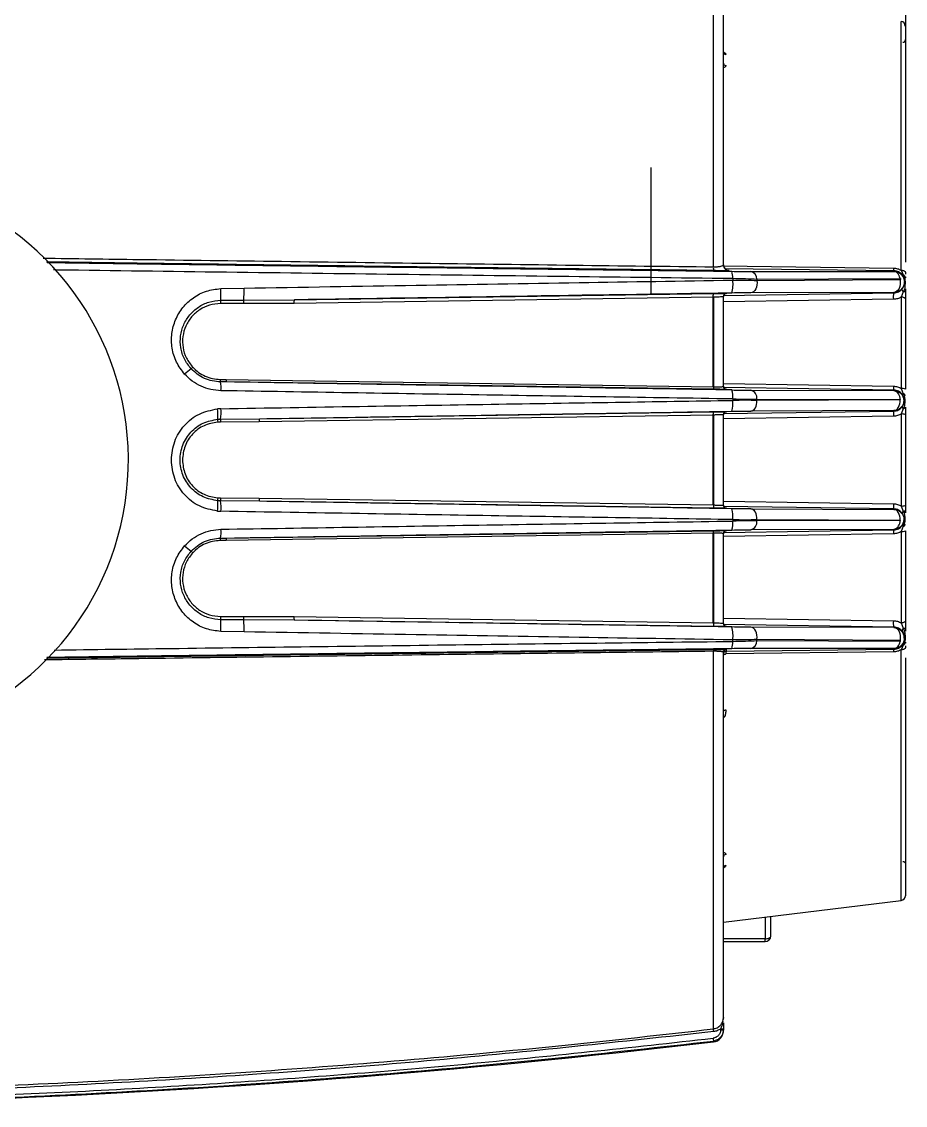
# Model space of a CAD drawing. Extents: x 2 to 136, y 1 to 99.
# Drawn here: x 105.09 to 109.75, y 41.89 to 47.6 of the extents above; entities that cross this region are included whole.
import ezdxf

# ---------------------------------------------------------------- set-up
doc = ezdxf.new("R2010")
doc.units = 0
doc.header["$MEASUREMENT"] = 0
doc.layers.add('OBJECT', color=7, linetype='CONTINUOUS')

msp = doc.modelspace()

# ---------------------------------------------------------------- linework, layer by layer
at = {"layer": 'OBJECT'}
for p, q in [((108.7413, 46.3085), (108.7413, 48.2902)), ((109.7324, 46.2908), (109.7324, 47.6032)), ((108.4126, 46.2982), (108.4126, 46.8317)), ((108.4126, 46.1622), (108.4126, 46.2982)), ((108.7914, 46.3133), (109.6917, 46.302)), ((109.6943, 46.2878), (108.8028, 46.2986)), ((109.7324, 46.2908), (109.7434, 46.2666)), ((108.8239, 46.2893), (108.8239, 46.2891)), ((108.8436, 46.2483), (108.8436, 46.2387)), ((108.9391, 46.2844), (109.6943, 46.2849)), ((108.9713, 46.2443), (109.7266, 46.2479)), ((108.9713, 46.2443), (108.9713, 46.2364)), ((108.9713, 46.2364), (109.7264, 46.2413)), ((109.6943, 46.2849), (109.6943, 46.2878)), ((109.7544, 46.2801), (109.7544, 46.2698)), ((109.7544, 46.2562), (109.7544, 46.2504)), ((106.1418, 46.1938), (106.2647, 46.1966)), ((109.7434, 46.1776), (109.7324, 46.1489)), ((109.7544, 46.1928), (109.7544, 46.1785)), ((106.1414, 46.1322), (106.2631, 46.1325)), ((106.2631, 46.1325), (106.5304, 46.1345)), ((108.7412, 46.1482), (106.5286, 46.1159)), ((106.5304, 46.1345), (108.743, 46.1674)), ((108.741, 46.1524), (108.7412, 46.1482)), ((108.7412, 45.6761), (108.7412, 46.1482)), ((108.7415, 46.1481), (108.7413, 46.1524)), ((108.7415, 46.1481), (108.7415, 45.6761)), ((108.7931, 46.1581), (109.6943, 46.1717)), ((109.6917, 46.1377), (108.7944, 46.1247)), ((108.8091, 46.1672), (108.8091, 46.1667)), ((109.6943, 46.1734), (108.9392, 46.1716)), ((109.6943, 46.1734), (109.6943, 46.1717)), ((109.7324, 46.1489), (109.7324, 45.6673)), ((106.2615, 46.1145), (106.1402, 46.1149)), ((106.5286, 46.1159), (106.2615, 46.1145)), ((106.139, 45.7152), (106.171, 45.7147)), ((106.1728, 45.7016), (106.1407, 45.7021)), ((106.171, 45.7147), (108.7412, 45.6761)), ((108.743, 45.663), (106.1728, 45.7016)), ((108.7944, 45.6929), (109.6917, 45.6791)), ((109.6943, 45.6582), (108.7959, 45.672)), ((108.8091, 45.6636), (108.8091, 45.6632)), ((109.7324, 45.6673), (109.7434, 45.6397)), ((108.8436, 45.6121), (108.8436, 45.6044)), ((108.9392, 45.6583), (109.6942, 45.6559)), ((108.9713, 45.6044), (108.9713, 45.61)), ((108.9713, 45.61), (109.7264, 45.6086)), ((109.7264, 45.6078), (108.9713, 45.6044)), ((109.6942, 45.6559), (109.6943, 45.6582)), ((106.1431, 45.5607), (106.1244, 45.5597)), ((108.7928, 45.5344), (109.6943, 45.5482)), ((109.6942, 45.5502), (108.9392, 45.5478)), ((109.6943, 45.5482), (109.6942, 45.5502)), ((109.7434, 45.5616), (109.7324, 45.5325)), ((109.756, 45.5492), (109.7544, 45.5492)), ((106.1263, 45.505), (106.1414, 45.5056)), ((106.3443, 45.4915), (106.1398, 45.4901)), ((106.1414, 45.5056), (106.3461, 45.5074)), ((108.7412, 45.5272), (106.3443, 45.4915)), ((106.3461, 45.5074), (108.743, 45.5433)), ((108.7412, 45.5283), (108.7412, 45.5272)), ((108.7412, 45.0528), (108.7412, 45.5272)), ((108.7415, 45.5272), (108.7415, 45.5283)), ((108.7415, 45.5272), (108.7415, 45.0528)), ((109.6917, 45.5208), (108.7944, 45.5073)), ((108.8091, 45.5432), (108.8091, 45.5427)), ((109.7324, 45.5325), (109.7324, 45.0475)), ((109.756, 45.5297), (109.7544, 45.5297)), ((106.1398, 45.4901), (106.1258, 45.4896)), ((106.1258, 45.0904), (106.1398, 45.0899)), ((106.1414, 45.0744), (106.1263, 45.075)), ((106.1398, 45.0899), (106.3443, 45.0885)), ((106.3461, 45.0726), (106.1414, 45.0744)), ((106.3443, 45.0885), (108.7412, 45.0528)), ((108.743, 45.0367), (106.3461, 45.0726)), ((108.7412, 45.0528), (108.7412, 45.0517)), ((108.7415, 45.0517), (108.7415, 45.0528)), ((108.7944, 45.0727), (109.6917, 45.0592)), ((109.6943, 45.0318), (108.7949, 45.0455)), ((108.8091, 45.0373), (108.8091, 45.0368)), ((109.7324, 45.0475), (109.7434, 45.0184)), ((109.7544, 45.0502), (109.756, 45.0503)), ((106.1244, 45.0203), (106.1431, 45.0193)), ((108.9392, 45.0322), (109.6942, 45.0298)), ((109.6942, 45.0298), (109.6943, 45.0318)), ((108.7959, 44.908), (109.6943, 44.9218)), ((108.8436, 44.9756), (108.8436, 44.9679)), ((109.6942, 44.9241), (108.9392, 44.9217)), ((108.9713, 44.9756), (108.9713, 44.97)), ((108.9713, 44.9756), (109.7264, 44.9722)), ((109.7264, 44.9714), (108.9713, 44.97)), ((109.6943, 44.9218), (109.6942, 44.9241)), ((109.7434, 44.9403), (109.7324, 44.9127)), ((106.171, 44.8652), (106.139, 44.8648)), ((106.1407, 44.8779), (106.1728, 44.8784)), ((108.7412, 44.9039), (106.171, 44.8652)), ((106.1728, 44.8784), (108.743, 44.917)), ((108.7412, 44.4318), (108.7412, 44.9039)), ((108.7415, 44.9039), (108.7415, 44.4319)), ((109.6917, 44.9009), (108.7944, 44.8871)), ((108.8091, 44.9168), (108.8091, 44.9164)), ((109.7324, 44.9127), (109.7324, 44.4311)), ((106.1402, 44.4651), (106.2615, 44.4655)), ((106.2615, 44.4655), (106.5286, 44.4641)), ((106.5286, 44.4641), (108.7412, 44.4318)), ((106.2631, 44.4475), (106.1414, 44.4478)), ((106.5304, 44.4455), (106.2631, 44.4475)), ((108.743, 44.4126), (106.5304, 44.4455)), ((108.7412, 44.4318), (108.741, 44.4276)), ((108.7413, 44.4276), (108.7415, 44.4319)), ((108.7944, 44.4553), (109.6917, 44.4423)), ((109.6943, 44.4083), (108.795, 44.4219)), ((108.8091, 44.4133), (108.8091, 44.4128)), ((109.6943, 44.4066), (108.9392, 44.4084)), ((109.6943, 44.4083), (109.6943, 44.4066)), ((109.7324, 44.4311), (109.7434, 44.4024)), ((106.2647, 44.3834), (106.1418, 44.3862)), ((109.7544, 44.4015), (109.7544, 44.3871)), ((108.8091, 44.2815), (109.6943, 44.2922)), ((108.8091, 44.2908), (108.8091, 44.2815)), ((108.8436, 44.3317), (108.8436, 44.3413)), ((109.6943, 44.2951), (108.9391, 44.2956)), ((108.9713, 44.3357), (108.9713, 44.3436)), ((109.7264, 44.3387), (108.9713, 44.3436)), ((109.7264, 44.332), (108.9713, 44.3357)), ((109.6943, 44.2922), (109.6943, 44.2951)), ((109.6943, 44.2951), (109.6943, 44.2951)), ((109.7434, 44.3134), (109.7324, 44.2892)), ((109.7544, 44.3296), (109.7544, 44.3238)), ((109.7544, 44.3102), (109.7544, 44.2999)), ((108.7413, 42.2898), (108.7413, 44.2812)), ((109.6917, 44.278), (108.8075, 44.2669)), ((109.7324, 42.9673), (109.7324, 44.2892)), ((109.7544, 43.1018), (109.756, 43.1017)), ((108.7944, 42.8521), (109.7324, 42.9673)), ((109.0144, 42.8791), (109.0144, 42.7649)), ((109.0444, 42.7799), (109.0444, 42.8828)), ((109.0144, 42.7649), (108.7944, 42.7649)), ((108.7944, 42.7499), (109.0144, 42.7499)), ((109.0144, 42.7499), (109.0144, 42.7649)), ((108.793, 42.3368), (108.7944, 42.3497)), ((108.7946, 42.3503), (108.7934, 42.3391)), ((108.7794, 42.2852), (108.7794, 42.29)), ((108.7944, 42.2903), (108.7944, 42.2856)), ((108.7413, 42.2212), (108.7413, 42.2259))]:
    msp.add_line(p, q, dxfattribs=at)
at = {"layer": 'OBJECT', "flags": 128}
for points in [[(109.7324, 46.2908), (109.7368, 46.2903), (109.741, 46.2896), (109.7448, 46.2885), (109.7481, 46.2872), (109.7508, 46.2856), (109.7527, 46.2839), (109.754, 46.282), (109.7544, 46.2801)], [(108.9713, 46.2364), (108.9723, 46.2248), (108.9716, 46.2132), (108.9692, 46.2021), (108.9653, 46.1921), (108.9601, 46.1837), (108.9538, 46.1773), (108.9467, 46.1732), (108.9392, 46.1716)], [(109.7264, 46.2413), (109.7279, 46.2295), (109.7275, 46.2174), (109.7253, 46.2058), (109.7215, 46.1952), (109.7161, 46.1863), (109.7096, 46.1795), (109.7022, 46.1751), (109.6943, 46.1734)], [(109.7434, 46.1776), (109.7416, 46.18), (109.74, 46.1823), (109.7388, 46.1844), (109.738, 46.1865), (109.7374, 46.1883), (109.7373, 46.19), (109.7375, 46.1914), (109.7381, 46.1925)], [(109.7544, 46.1397), (109.754, 46.1414), (109.7527, 46.143), (109.7508, 46.1445), (109.7481, 46.1458), (109.7448, 46.147), (109.741, 46.1479), (109.7368, 46.1485), (109.7324, 46.1489)], [(109.6942, 45.5502), (109.701, 45.5516), (109.7074, 45.5551), (109.7133, 45.5606), (109.7183, 45.5679), (109.7222, 45.5767), (109.7249, 45.5865), (109.7263, 45.5971), (109.7264, 45.6078)], [(108.9392, 45.5478), (108.9459, 45.5491), (108.9522, 45.5525), (108.958, 45.5579), (108.963, 45.5651), (108.9669, 45.5737), (108.9697, 45.5833), (108.9712, 45.5937), (108.9713, 45.6044)], [(109.7434, 45.5616), (109.7458, 45.5622), (109.748, 45.5629), (109.7499, 45.5636), (109.7514, 45.5644), (109.7527, 45.5653), (109.7536, 45.5662), (109.7542, 45.5672), (109.7544, 45.5681)], [(108.9713, 44.9756), (108.9712, 44.9863), (108.9697, 44.9967), (108.9669, 45.0063), (108.963, 45.0149), (108.958, 45.0221), (108.9522, 45.0275), (108.9459, 45.0309), (108.9392, 45.0322)], [(109.7264, 44.9722), (109.7263, 44.9829), (109.7249, 44.9935), (109.7222, 45.0033), (109.7183, 45.0121), (109.7133, 45.0194), (109.7074, 45.0249), (109.701, 45.0284), (109.6942, 45.0298)], [(109.7544, 45.0119), (109.7542, 45.0128), (109.7536, 45.0138), (109.7527, 45.0147), (109.7514, 45.0156), (109.7499, 45.0164), (109.748, 45.0171), (109.7458, 45.0178), (109.7434, 45.0184)], [(108.9713, 44.3436), (108.9723, 44.3552), (108.9716, 44.3668), (108.9692, 44.3779), (108.9653, 44.3879), (108.9601, 44.3963), (108.9538, 44.4027), (108.9467, 44.4068), (108.9392, 44.4084)], [(109.6943, 44.4066), (109.7022, 44.4049), (109.7096, 44.4005), (109.7161, 44.3937), (109.7215, 44.3848), (109.7253, 44.3742), (109.7275, 44.3626), (109.7279, 44.3505), (109.7264, 44.3387)], [(109.7544, 44.4403), (109.754, 44.4386), (109.7527, 44.437), (109.7508, 44.4355), (109.7481, 44.4342), (109.7448, 44.433), (109.741, 44.4321), (109.7368, 44.4315), (109.7324, 44.4311)], [(109.7434, 44.4024), (109.7416, 44.4), (109.74, 44.3977), (109.7388, 44.3956), (109.738, 44.3935), (109.7374, 44.3917), (109.7373, 44.39), (109.7375, 44.3886), (109.7381, 44.3875)], [(109.7544, 44.2999), (109.754, 44.298), (109.7527, 44.2961), (109.7508, 44.2944), (109.7481, 44.2928), (109.7448, 44.2915), (109.741, 44.2904), (109.7368, 44.2897), (109.7324, 44.2892)], [(108.7944, 44.2607), (108.7946, 44.2618), (108.7953, 44.2629), (108.7965, 44.2639), (108.7981, 44.2648), (108.8001, 44.2656), (108.8024, 44.2662), (108.8049, 44.2667), (108.8075, 44.2669)], [(108.7944, 43.9642), (108.7946, 43.9657), (108.7953, 43.9671), (108.7965, 43.9684), (108.7981, 43.9696), (108.8001, 43.9706), (108.8024, 43.9714), (108.8049, 43.972), (108.8075, 43.9723)], [(109.0144, 42.7649), (109.0202, 42.7652), (109.0258, 42.766), (109.031, 42.7674), (109.0356, 42.7693), (109.0393, 42.7715), (109.0421, 42.7741), (109.0438, 42.777), (109.0444, 42.7799)]]:
    msp.add_lwpolyline(points, dxfattribs=at)
at = {"layer": 'OBJECT'}
for centre, radius, start, end in [((109.7294, 47.5784), 0.0249, 0.099, 83.1348), ((109.741, 47.5077), 0.015, 271, 0), ((108.8082, 47.4422), 0.0139, 183.3886, 267.0674), ((108.808, 47.384), 0.0137, 184.1672, 267.8655), ((104.1544, 45.29), 1.5, 209.9264, 65.3757), ((108.7816, 46.3045), 0.0405, 174.3423, 203.1188), ((108.8244, 46.3191), 0.03, 180.0036, 269.1826), ((108.7685, 46.2559), 0.0755, 354.183, 22.6894), ((108.6925, 46.2162), 0.1527, 342.6448, 8.4633), ((108.9297, 46.2437), 0.0417, 0.8083, 76.973), ((109.741, 46.2713), 0.00532, 239.3871, 297.1948), ((109.7355, 46.2494), 0.0189, 2.9343, 65.3072), ((105.7077, 46.1659), 0.4351, 355.5546, 3.6745), ((105.8855, 46.174), 0.3799, 353.7286, 3.4165), ((109.7452, 46.2231), 0.0455, 267.766, 281.6837), ((106.2058, 46.1189), 0.0657, 168.3631, 183.5259), ((106.3184, 46.1187), 0.057, 166.0329, 184.27), ((106.565, 46.1217), 0.0369, 159.6969, 189.1886), ((108.7432, 46.1984), 0.0503, 267.713, 268.0572), ((108.8094, 46.1522), 0.015, 90.9942, 179.9972), ((108.8094, 46.1517), 0.015, 90.9964, 179.9961), ((109.7634, 46.1493), 0.0726, 162.0245, 189.2014), ((105.6854, 46.1074), 0.4509, 311.7527, 313.2414), ((106.1609, 45.5236), 0.3031, 125.3124, 133.7266), ((106.1663, 45.7122), 0.0275, 173.8212, 201.6963), ((105.9392, 45.6684), 0.2043, 356.3119, 9.4921), ((106.1962, 45.7116), 0.0254, 172.7747, 203.01), ((108.8094, 45.6786), 0.015, 180.0039, 269.0036), ((108.8094, 45.6782), 0.015, 180.0039, 269.0036), ((109.7361, 45.6741), 0.0447, 173.5399, 200.7342), ((109.7373, 45.6319), 0.0358, 61.4085, 97.7842), ((108.738, 45.6242), 0.1062, 353.4787, 19.3118), ((108.9266, 45.6151), 0.0451, 353.569, 73.6787), ((109.6819, 45.613), 0.0446, 354.3461, 74.0043), ((109.7295, 45.6569), 0.0221, 291.0108, 308.8722), ((109.7402, 45.6257), 0.0144, 9.5692, 77.2101), ((105.8049, 45.5211), 0.3218, 357.1238, 6.8875), ((105.8024, 45.544), 0.3411, 353.5373, 2.8147), ((108.7113, 45.5875), 0.1333, 342.2173, 7.2943), ((109.7529, 45.5288), 0.0618, 161.6711, 187.4643), ((109.7511, 45.5734), 0.0141, 193.6234, 236.9259), ((106.1715, 45.4956), 0.0461, 168.313, 187.4702), ((106.1866, 45.493), 0.0469, 164.5302, 183.5845), ((106.3758, 45.496), 0.0318, 158.9052, 188.035), ((108.7416, 45.551), 0.0238, 269.0244, 269.7507), ((108.8094, 45.5282), 0.015, 90.9942, 179.9972), ((108.8094, 45.5277), 0.015, 90.9942, 179.9972), ((109.7374, 45.4803), 0.0524, 71.101, 95.4369), ((106.1715, 45.0844), 0.0461, 172.5298, 191.687), ((105.8049, 45.0589), 0.3218, 353.1125, 2.8762), ((106.1866, 45.087), 0.0469, 176.4155, 195.4698), ((105.8024, 45.036), 0.3411, 357.1853, 6.4628), ((106.3758, 45.084), 0.0318, 171.965, 201.0948), ((108.7416, 45.029), 0.0238, 90.2493, 90.9756), ((108.8094, 45.0522), 0.015, 180.0028, 269.0058), ((108.8094, 45.0518), 0.015, 180.0039, 269.0036), ((108.7113, 44.9925), 0.1333, 352.7057, 17.7827), ((109.7529, 45.0512), 0.0618, 172.536, 198.3286), ((109.7374, 45.0997), 0.0524, 264.5631, 288.899), ((109.7511, 45.0066), 0.0141, 123.0739, 166.3768), ((105.9392, 44.9116), 0.2043, 350.5079, 3.6881), ((108.738, 44.9558), 0.1062, 340.6883, 6.5211), ((108.9266, 44.9649), 0.0451, 286.3205, 6.4315), ((109.7361, 44.9059), 0.0447, 159.2658, 186.4599), ((109.6819, 44.967), 0.0446, 285.9957, 5.6539), ((109.7295, 44.9231), 0.0221, 51.1278, 68.9892), ((109.7402, 44.9543), 0.0144, 282.7899, 350.4308), ((106.1663, 44.8678), 0.0275, 158.3037, 186.1788), ((106.1962, 44.8684), 0.0254, 156.9893, 187.226), ((108.8094, 44.9018), 0.015, 90.9964, 179.9961), ((108.8094, 44.9014), 0.015, 90.9964, 179.9961), ((109.7373, 44.9481), 0.0358, 262.2151, 298.5937), ((106.1609, 45.0564), 0.3031, 226.2734, 234.6876), ((105.686, 44.4733), 0.45, 46.757, 48.2489), ((106.2058, 44.4611), 0.0657, 176.4742, 191.6368), ((106.3184, 44.4613), 0.057, 175.731, 193.9659), ((106.565, 44.4583), 0.0369, 170.8107, 200.3042), ((105.7077, 44.4141), 0.4351, 356.3255, 4.4454), ((105.8855, 44.406), 0.3798, 356.5834, 6.2715), ((108.7427, 44.3937), 0.0382, 91.8884, 92.3414), ((108.8094, 44.4283), 0.015, 180.0034, 269.0041), ((108.8094, 44.4278), 0.015, 180.0034, 269.0063), ((108.6925, 44.3638), 0.1527, 351.5367, 17.3553), ((109.7634, 44.4307), 0.0726, 170.7985, 197.9758), ((109.6934, 44.3508), 0.0557, 0.0246, 89.051), ((109.7452, 44.357), 0.0454, 78.3085, 92.2448), ((108.7616, 44.2832), 0.0204, 156.9568, 185.6648), ((108.8094, 44.2758), 0.015, 90.817, 179.9968), ((108.7685, 44.3241), 0.0755, 337.3103, 5.8172), ((108.9297, 44.3363), 0.0417, 283.026, 359.1922), ((109.741, 44.3087), 0.00532, 62.806, 120.6057), ((109.7355, 44.3306), 0.0189, 294.6934, 357.0661), ((108.8094, 44.2665), 0.015, 90.8182, 179.9955), ((108.808, 43.196), 0.0137, 92.137, 175.8323), ((108.8082, 43.1378), 0.0139, 92.934, 176.6099), ((109.7294, 42.9921), 0.025, 277, 0), ((109.0144, 42.7799), 0.03, 270, 0), ((108.7831, 42.4328), 0.1429, 268.5009, 274.5043), ((116.3069, 43.124), 7.6186, 186.65992, 186.76959), ((101.4476, 41.423), 7.3451, 6.66364, 6.77732), ((108.7344, 42.2808), 0.06, 276.6732, 0), ((108.7831, 42.4281), 0.1429, 268.5009, 274.5043), ((102.8544, 92.538), 50.66, 272.14401, 276.67316)]:
    msp.add_arc(centre, radius, start, end, dxfattribs=at)
for points, knots in [([(108.7944, 46.3191), (108.7944, 46.4029), (108.7944, 46.572), (108.7944, 46.8141), (108.7944, 47.0474), (108.7944, 47.2676), (108.7944, 47.4715), (108.7944, 47.6553), (108.7944, 47.8164), (108.7944, 47.9529), (108.7944, 48.0631), (108.7944, 48.1461), (108.7944, 48.2043), (108.7944, 48.2217), (108.7944, 48.2302)], [0, 0, 0, 0, 0.080321, 0.16194, 0.244772, 0.329378, 0.414487, 0.5, 0.585518, 0.670628, 0.755228, 0.838065, 0.919682, 1, 1, 1, 1]), ([(109.7544, 47.6376), (109.7544, 47.635), (109.7544, 47.6298), (109.7544, 47.6203), (109.7544, 47.6105), (109.7544, 47.6009), (109.7544, 47.5922), (109.7544, 47.5852), (109.7544, 47.5801), (109.7544, 47.579), (109.7544, 47.5785)], [0, 0, 0, 0, 0.125085, 0.250241, 0.37481, 0.499483, 0.624581, 0.749701, 0.874734, 1, 1, 1, 1]), ([(109.7544, 47.5785), (109.7544, 47.5663), (109.7544, 47.5416), (109.7544, 47.4576), (109.7544, 47.3382), (109.7544, 47.1816), (109.7544, 46.9924), (109.7544, 46.775), (109.7544, 46.5548), (109.7544, 46.4003), (109.7544, 46.3331)], [0, 0, 0, 0, 0.124513, 0.252198, 0.38209, 0.513114, 0.644138, 0.77403, 0.901716, 1, 1, 1, 1]), ([(108.7932, 47.4416), (108.7952, 47.4408), (108.8005, 47.4388), (108.8061, 47.4339), (108.8071, 47.4302), (108.8075, 47.4283)], [0, 0, 0, 0, 0.232158, 0.615127, 1, 1, 1, 1]), ([(108.8075, 47.3702), (108.8071, 47.3683), (108.8061, 47.3644), (108.8008, 47.3604), (108.796, 47.3594), (108.7944, 47.359)], [0, 0, 0, 0, 0.402368, 0.804444, 1, 1, 1, 1]), ([(105.2045, 46.3546), (105.3728, 46.3523), (105.7921, 46.3466), (106.4738, 46.3376), (107.2406, 46.3275), (108.0006, 46.3178), (108.4974, 46.3115), (108.7413, 46.3085)], [0, 0, 0, 0, 0.142368, 0.354744, 0.577357, 0.79244, 1, 1, 1, 1]), ([(108.7444, 46.2886), (108.2385, 46.2949), (107.226, 46.3075), (106.0509, 46.3228), (105.3823, 46.332), (105.2231, 46.3341)], [0, 0, 0, 0, 0.432006, 0.864763, 1, 1, 1, 1]), ([(105.2253, 46.3318), (105.3941, 46.3294), (106.0828, 46.32), (107.2885, 46.3043), (108.3218, 46.2914), (108.8381, 46.285)], [0, 0, 0, 0, 0.1398204, 0.5701913, 1, 1, 1, 1]), ([(105.2596, 46.2939), (105.2664, 46.2938), (105.5707, 46.2896), (106.1768, 46.2816), (107.0766, 46.2699), (107.9674, 46.2588), (108.5555, 46.2517), (108.8436, 46.2483)], [0, 0, 0, 0, 0.005638, 0.253972, 0.506326, 0.7581146, 1, 1, 1, 1]), ([(108.7413, 46.3085), (108.745, 46.3085), (108.7523, 46.3086), (108.7628, 46.3093), (108.7725, 46.3103), (108.7832, 46.3121), (108.7924, 46.315), (108.7937, 46.3177), (108.7944, 46.3191)], [0, 0, 0, 0, 0.1169065, 0.238658, 0.3663335, 0.5008519, 0.7502482, 1, 1, 1, 1]), ([(108.7944, 46.3196), (108.7947, 46.3159), (108.7955, 46.3086), (108.8008, 46.3002), (108.8068, 46.2947), (108.8122, 46.2916), (108.818, 46.2897), (108.822, 46.2894), (108.8239, 46.2893)], [0, 0, 0, 0, 0.250064, 0.499105, 0.634955, 0.762997, 0.884268, 1, 1, 1, 1]), ([(109.6917, 46.302), (109.6918, 46.3001), (109.692, 46.2961), (109.6927, 46.2915), (109.6935, 46.2885), (109.694, 46.288), (109.6943, 46.2878)], [0, 0, 0, 0, 0.245198, 0.500042, 0.75487, 1, 1, 1, 1]), ([(109.6917, 46.302), (109.6988, 46.3015), (109.7131, 46.3003), (109.726, 46.2939), (109.7324, 46.2908)], [0, 0, 0, 0, 0.499406, 1, 1, 1, 1]), ([(106.2647, 46.1966), (106.5676, 46.2016), (107.1577, 46.2114), (108.0174, 46.2254), (108.5734, 46.2343), (108.8436, 46.2387)], [0, 0, 0, 0, 0.351668, 0.685, 1, 1, 1, 1]), ([(108.8239, 46.2891), (108.8229, 46.2889), (108.8207, 46.2885), (108.8036, 46.2883), (108.7777, 46.2882), (108.7555, 46.2885), (108.7444, 46.2886)], [0, 0, 0, 0, 0.250172, 0.500067, 0.749913, 1, 1, 1, 1]), ([(108.8381, 46.285), (108.8565, 46.2848), (108.8935, 46.2844), (108.9238, 46.2844), (108.9391, 46.2844)], [0, 0, 0, 0, 0.498504, 1, 1, 1, 1]), ([(108.8436, 46.2483), (108.8666, 46.2478), (108.9132, 46.2469), (108.9518, 46.2452), (108.9713, 46.2443)], [0, 0, 0, 0, 0.493197, 1, 1, 1, 1]), ([(108.8436, 46.2387), (108.8665, 46.2387), (108.9131, 46.2387), (108.9517, 46.2372), (108.9713, 46.2364)], [0, 0, 0, 0, 0.490951, 1, 1, 1, 1]), ([(109.7382, 46.2667), (109.7354, 46.2698), (109.7299, 46.2757), (109.7191, 46.2823), (109.7071, 46.2868), (109.6986, 46.2875), (109.6943, 46.2878)], [0, 0, 0, 0, 0.258471, 0.498713, 0.749506, 1, 1, 1, 1]), ([(109.7266, 46.2479), (109.7252, 46.2529), (109.7225, 46.263), (109.7147, 46.2749), (109.705, 46.2831), (109.6978, 46.2843), (109.6943, 46.2849)], [0, 0, 0, 0, 0.243823, 0.5, 0.756179, 1, 1, 1, 1]), ([(109.6943, 46.2849), (109.6943, 46.2849), (109.6944, 46.2849), (109.6945, 46.2849), (109.695, 46.2849), (109.6968, 46.2848), (109.7038, 46.2842), (109.7174, 46.2806), (109.7341, 46.2693), (109.7463, 46.2508), (109.7506, 46.229), (109.7462, 46.2072), (109.7339, 46.189), (109.7158, 46.1762), (109.7015, 46.1743), (109.6943, 46.1734)], [0, 0, 0, 0, 0.000293, 0.000817, 0.002568, 0.00887, 0.032663, 0.124746, 0.249979, 0.37482, 0.50062, 0.627392, 0.750463, 0.875271, 1, 1, 1, 1]), ([(109.7266, 46.2479), (109.727, 46.2479), (109.7276, 46.2478), (109.7284, 46.2473), (109.7289, 46.2468), (109.7293, 46.2463), (109.7296, 46.2456), (109.7297, 46.2448), (109.7296, 46.2439), (109.7292, 46.2429), (109.7285, 46.242), (109.7275, 46.2415), (109.7268, 46.2414), (109.7264, 46.2413)], [0, 0, 0, 0, 0.133104, 0.191567, 0.248259, 0.311452, 0.370761, 0.432305, 0.501531, 0.620748, 0.7521, 0.8756, 1, 1, 1, 1]), ([(109.7381, 46.1925), (109.7416, 46.1978), (109.7487, 46.2083), (109.7515, 46.2205), (109.752, 46.234), (109.7498, 46.2461), (109.7452, 46.2573), (109.7406, 46.2636), (109.7382, 46.2667)], [0, 0, 0, 0, 0.24965, 0.499343, 0.62417, 0.74921, 0.874476, 1, 1, 1, 1]), ([(109.7434, 46.2666), (109.7457, 46.2622), (109.7498, 46.2544), (109.753, 46.2382), (109.7531, 46.2135), (109.752, 46.1916), (109.744, 46.1786), (109.7434, 46.1776)], [0, 0, 0, 0, 0.157616, 0.28346, 0.509505, 0.964684, 1, 1, 1, 1]), ([(105.9513, 45.7427), (105.9356, 45.7633), (105.9043, 45.8046), (105.8822, 45.8798), (105.8806, 45.9568), (105.9005, 46.0309), (105.9397, 46.0966), (105.9957, 46.1485), (106.0646, 46.1848), (106.116, 46.1908), (106.1418, 46.1938)], [0, 0, 0, 0, 0.124845, 0.24983, 0.374893, 0.499993, 0.625063, 0.749967, 0.874601, 1, 1, 1, 1]), ([(109.6943, 46.1717), (109.6985, 46.172), (109.7073, 46.1727), (109.7235, 46.1786), (109.7323, 46.187), (109.7381, 46.1925)], [0, 0, 0, 0, 0.241712, 0.501168, 1, 1, 1, 1]), ([(109.7544, 46.1785), (109.7544, 46.1716), (109.7544, 46.1583), (109.7544, 46.1457), (109.7544, 46.1397)], [0, 0, 0, 0, 0.526875, 1, 1, 1, 1]), ([(105.9856, 45.771), (105.9726, 45.7878), (105.9465, 45.8212), (105.9283, 45.8824), (105.9272, 45.9448), (105.9438, 46.0045), (105.9763, 46.057), (106.0223, 46.0982), (106.0786, 46.1263), (106.1205, 46.1302), (106.1414, 46.1322)], [0, 0, 0, 0, 0.1256654, 0.2503638, 0.3748711, 0.4993744, 0.6239874, 0.748872, 0.8742199, 1, 1, 1, 1]), ([(108.8383, 46.1706), (108.4553, 46.1648), (107.6875, 46.153), (106.9168, 46.1407), (106.5304, 46.1345)], [0, 0, 0, 0, 0.498752, 1, 1, 1, 1]), ([(108.741, 46.1524), (108.741, 46.1543), (108.741, 46.1573), (108.7413, 46.1609), (108.7416, 46.1639), (108.7422, 46.1667), (108.7427, 46.1672), (108.743, 46.1674)], [0, 0, 0, 0, 0.251178, 0.383298, 0.515914, 0.770766, 1, 1, 1, 1]), ([(108.7944, 46.1522), (108.7936, 46.1518), (108.7922, 46.1511), (108.7805, 46.1499), (108.7632, 46.1489), (108.7485, 46.1484), (108.7415, 46.1481)], [0, 0, 0, 0, 0.250635, 0.500304, 0.760651, 1, 1, 1, 1]), ([(108.743, 46.1674), (108.7521, 46.1675), (108.7702, 46.1678), (108.7917, 46.1678), (108.8063, 46.1676), (108.8082, 46.1673), (108.8091, 46.1672)], [0, 0, 0, 0, 0.249669, 0.499417, 0.749226, 1, 1, 1, 1]), ([(108.7944, 45.6782), (108.7944, 45.7582), (108.7944, 45.9184), (108.7944, 46.0743), (108.7944, 46.1522)], [0, 0, 0, 0, 0.4999997, 1, 1, 1, 1]), ([(108.9392, 46.1716), (108.9241, 46.1715), (108.8937, 46.1714), (108.8568, 46.1709), (108.8383, 46.1706)], [0, 0, 0, 0, 0.498606, 1, 1, 1, 1]), ([(109.7324, 46.1489), (109.7261, 46.1457), (109.7134, 46.1394), (109.6989, 46.1383), (109.6917, 46.1377)], [0, 0, 0, 0, 0.500347, 1, 1, 1, 1]), ([(109.7544, 46.1397), (109.7544, 46.0621), (109.7544, 45.9069), (109.7544, 45.7445), (109.7544, 45.6633)], [0, 0, 0, 0, 0.5, 1, 1, 1, 1]), ([(106.1402, 46.1149), (106.1208, 46.1132), (106.0819, 46.11), (106.0292, 46.0844), (105.9859, 46.0464), (105.9552, 45.9975), (105.9393, 45.9415), (105.9403, 45.8829), (105.9575, 45.8256), (105.982, 45.7945), (105.9943, 45.7789)], [0, 0, 0, 0, 0.124906, 0.249953, 0.375023, 0.500104, 0.625117, 0.749959, 0.874675, 1, 1, 1, 1]), ([(105.9943, 45.7789), (106.0041, 45.7696), (106.0239, 45.7508), (106.0598, 45.7312), (106.0985, 45.718), (106.1254, 45.7161), (106.139, 45.7152)], [0, 0, 0, 0, 0.249435, 0.499655, 0.748628, 1, 1, 1, 1]), ([(106.1431, 45.6553), (106.125, 45.6566), (106.0889, 45.6594), (106.0374, 45.6776), (105.99, 45.7046), (105.9642, 45.73), (105.9513, 45.7427)], [0, 0, 0, 0, 0.250785, 0.500021, 0.750018, 1, 1, 1, 1]), ([(106.1407, 45.7021), (106.1262, 45.7031), (106.0972, 45.7052), (106.0556, 45.7195), (106.0172, 45.7408), (105.9961, 45.7609), (105.9856, 45.771)], [0, 0, 0, 0, 0.251653, 0.500767, 0.75093, 1, 1, 1, 1]), ([(108.8383, 45.6593), (108.3948, 45.6662), (107.5079, 45.68), (106.6178, 45.6944), (106.1728, 45.7016)], [0, 0, 0, 0, 0.500069, 1, 1, 1, 1]), ([(108.7415, 45.6761), (108.7485, 45.676), (108.7629, 45.6759), (108.7796, 45.6762), (108.7918, 45.677), (108.7935, 45.6778), (108.7944, 45.6782)], [0, 0, 0, 0, 0.244677, 0.500062, 0.724507, 1, 1, 1, 1]), ([(108.7415, 45.6761), (108.7415, 45.6744), (108.7415, 45.6709), (108.7419, 45.6666), (108.7424, 45.6636), (108.7428, 45.6632), (108.743, 45.663)], [0, 0, 0, 0, 0.241915, 0.500004, 0.758081, 1, 1, 1, 1]), ([(108.8091, 45.6632), (108.8082, 45.663), (108.8063, 45.6627), (108.7914, 45.6626), (108.7698, 45.6627), (108.7519, 45.6629), (108.743, 45.663)], [0, 0, 0, 0, 0.250112, 0.500126, 0.75008, 1, 1, 1, 1]), ([(109.6917, 45.6791), (109.6988, 45.6785), (109.7132, 45.6773), (109.726, 45.6706), (109.7324, 45.6673)], [0, 0, 0, 0, 0.500461, 1, 1, 1, 1]), ([(108.8436, 45.6121), (108.3974, 45.6191), (107.4989, 45.6331), (106.5971, 45.6478), (106.1431, 45.6553)], [0, 0, 0, 0, 0.49662, 1, 1, 1, 1]), ([(108.8383, 45.6593), (108.8566, 45.6591), (108.8933, 45.6586), (108.9239, 45.6584), (108.9392, 45.6583)], [0, 0, 0, 0, 0.498431, 1, 1, 1, 1]), ([(108.8436, 45.6121), (108.8666, 45.6118), (108.9131, 45.6111), (108.9518, 45.6104), (108.9713, 45.61)], [0, 0, 0, 0, 0.496594, 1, 1, 1, 1]), ([(108.9713, 45.6044), (108.9515, 45.6045), (108.9127, 45.6049), (108.8663, 45.6046), (108.8436, 45.6044)], [0, 0, 0, 0, 0.511471, 1, 1, 1, 1]), ([(109.6942, 45.6559), (109.6983, 45.6555), (109.7062, 45.6549), (109.7171, 45.6507), (109.7265, 45.6447), (109.7362, 45.6351), (109.7444, 45.6211), (109.7456, 45.6088), (109.7462, 45.603)], [0, 0, 0, 0, 0.147789, 0.28914, 0.42404, 0.552485, 0.789019, 1, 1, 1, 1]), ([(109.7374, 45.6363), (109.7347, 45.6395), (109.7292, 45.6459), (109.7185, 45.6527), (109.7068, 45.6572), (109.6985, 45.6579), (109.6943, 45.6582)], [0, 0, 0, 0, 0.252722, 0.499216, 0.745809, 1, 1, 1, 1]), ([(109.7264, 45.6086), (109.7264, 45.6086), (109.7265, 45.6086), (109.7266, 45.6085), (109.7266, 45.6085), (109.7267, 45.6084), (109.7267, 45.6083), (109.7267, 45.6083), (109.7267, 45.6082), (109.7267, 45.6081), (109.7267, 45.608), (109.7266, 45.6079), (109.7265, 45.6079), (109.7264, 45.6078), (109.7264, 45.6078)], [0, 0, 0, 0, 0.156108, 0.22009, 0.277027, 0.329475, 0.381608, 0.436318, 0.497329, 0.61508, 0.669958, 0.725281, 0.84818, 1, 1, 1, 1]), ([(109.7486, 45.603), (109.7484, 45.606), (109.7482, 45.612), (109.7453, 45.6235), (109.7406, 45.6312), (109.7374, 45.6363)], [0, 0, 0, 0, 0.24941, 0.500739, 1, 1, 1, 1]), ([(109.7434, 45.6397), (109.7453, 45.6357), (109.7486, 45.6287), (109.751, 45.6152), (109.752, 45.5955), (109.7505, 45.5759), (109.7446, 45.564), (109.7434, 45.5616)], [0, 0, 0, 0, 0.16421, 0.284776, 0.503513, 0.90283, 1, 1, 1, 1]), ([(105.8811, 45.29), (105.8847, 45.3233), (105.8917, 45.39), (105.9465, 45.476), (106.026, 45.5399), (106.0916, 45.5531), (106.1244, 45.5597)], [0, 0, 0, 0, 0.24993, 0.499886, 0.749919, 1, 1, 1, 1]), ([(106.1431, 45.5607), (106.387, 45.5647), (106.8625, 45.5726), (107.5563, 45.5839), (108.2127, 45.5944), (108.6374, 45.6011), (108.8436, 45.6044)], [0, 0, 0, 0, 0.27038, 0.527173, 0.77038, 1, 1, 1, 1]), ([(108.8383, 45.5468), (108.8567, 45.547), (108.8934, 45.5475), (108.924, 45.5477), (108.9392, 45.5478)], [0, 0, 0, 0, 0.50157, 1, 1, 1, 1]), ([(109.7462, 45.603), (109.7458, 45.5982), (109.7449, 45.5872), (109.7381, 45.5738), (109.729, 45.5635), (109.7195, 45.5566), (109.7076, 45.5514), (109.6988, 45.5506), (109.6942, 45.5502)], [0, 0, 0, 0, 0.177265, 0.402569, 0.533808, 0.677131, 0.832537, 1, 1, 1, 1]), ([(109.6943, 45.5482), (109.6982, 45.5485), (109.7066, 45.5492), (109.7175, 45.5534), (109.7284, 45.56), (109.734, 45.5663), (109.7374, 45.5701)], [0, 0, 0, 0, 0.233715, 0.50042, 0.692509, 1, 1, 1, 1]), ([(109.7374, 45.5701), (109.7405, 45.5752), (109.7452, 45.5829), (109.748, 45.5938), (109.7484, 45.5999), (109.7486, 45.603)], [0, 0, 0, 0, 0.499094, 0.74842, 1, 1, 1, 1]), ([(109.7544, 45.5681), (109.7544, 45.5619), (109.7544, 45.5495), (109.7544, 45.5365), (109.7544, 45.5299)], [0, 0, 0, 0, 0.498981, 1, 1, 1, 1]), ([(106.1263, 45.075), (106.0997, 45.0799), (106.0466, 45.0898), (105.9811, 45.1403), (105.9375, 45.2092), (105.9223, 45.2901), (105.9375, 45.3709), (105.9811, 45.4398), (106.0467, 45.4902), (106.0998, 45.5001), (106.1263, 45.505)], [0, 0, 0, 0, 0.125649, 0.250726, 0.375502, 0.500092, 0.624668, 0.749422, 0.874515, 1, 1, 1, 1]), ([(106.3461, 45.5074), (106.7624, 45.5141), (107.5946, 45.5275), (108.4239, 45.5403), (108.8383, 45.5468)], [0, 0, 0, 0, 0.500229, 1, 1, 1, 1]), ([(108.7412, 45.5283), (108.7412, 45.5302), (108.7412, 45.5331), (108.7414, 45.5366), (108.7416, 45.539), (108.7419, 45.5409), (108.7423, 45.5428), (108.7427, 45.5431), (108.743, 45.5433)], [0, 0, 0, 0, 0.24273, 0.37241, 0.504167, 0.635321, 0.763244, 1, 1, 1, 1]), ([(108.7944, 45.5282), (108.7936, 45.5282), (108.7921, 45.5282), (108.7799, 45.528), (108.7625, 45.5276), (108.7482, 45.5273), (108.7415, 45.5272)], [0, 0, 0, 0, 0.250493, 0.500022, 0.762711, 1, 1, 1, 1]), ([(108.743, 45.5433), (108.7519, 45.5435), (108.7697, 45.5437), (108.7913, 45.5438), (108.8062, 45.5436), (108.8081, 45.5433), (108.8091, 45.5432)], [0, 0, 0, 0, 0.249768, 0.4995238, 0.7492807, 1, 1, 1, 1]), ([(108.7944, 45.0518), (108.7944, 45.1312), (108.7944, 45.29), (108.7944, 45.4488), (108.7944, 45.5282)], [0, 0, 0, 0, 0.5, 1, 1, 1, 1]), ([(109.7324, 45.5325), (109.726, 45.5292), (109.7132, 45.5226), (109.6988, 45.5214), (109.6917, 45.5208)], [0, 0, 0, 0, 0.500466, 1, 1, 1, 1]), ([(106.1258, 45.4896), (106.101, 45.4852), (106.0515, 45.4763), (105.9904, 45.4298), (105.9477, 45.3656), (105.9422, 45.3152), (105.9394, 45.29)], [0, 0, 0, 0, 0.25068, 0.500935, 0.750645, 1, 1, 1, 1]), ([(106.1244, 45.0203), (106.0916, 45.0269), (106.0259, 45.0401), (105.9464, 45.1041), (105.8917, 45.1901), (105.8847, 45.2567), (105.8811, 45.29)], [0, 0, 0, 0, 0.250566, 0.500351, 0.750175, 1, 1, 1, 1]), ([(105.9394, 45.29), (105.9422, 45.2648), (105.9477, 45.2144), (105.9904, 45.1502), (106.0514, 45.1037), (106.101, 45.0948), (106.1258, 45.0904)], [0, 0, 0, 0, 0.249291, 0.498953, 0.749084, 1, 1, 1, 1]), ([(108.8383, 45.0332), (108.4239, 45.0396), (107.5946, 45.0525), (106.7624, 45.0659), (106.3461, 45.0726)], [0, 0, 0, 0, 0.499771, 1, 1, 1, 1]), ([(108.7415, 45.0517), (108.7415, 45.0498), (108.7414, 45.0469), (108.7416, 45.0434), (108.7418, 45.041), (108.7421, 45.0391), (108.7424, 45.0372), (108.7428, 45.0369), (108.743, 45.0367)], [0, 0, 0, 0, 0.242736, 0.372413, 0.504175, 0.635328, 0.76326, 1, 1, 1, 1]), ([(108.7415, 45.0528), (108.7482, 45.0527), (108.7625, 45.0524), (108.78, 45.052), (108.7921, 45.0518), (108.7936, 45.0518), (108.7944, 45.0518)], [0, 0, 0, 0, 0.237323, 0.500072, 0.750005, 1, 1, 1, 1]), ([(108.8091, 45.0368), (108.8081, 45.0367), (108.8062, 45.0364), (108.7913, 45.0362), (108.7697, 45.0363), (108.7519, 45.0365), (108.743, 45.0367)], [0, 0, 0, 0, 0.250088, 0.50011, 0.750076, 1, 1, 1, 1]), ([(108.9392, 45.0322), (108.9239, 45.0323), (108.8933, 45.0325), (108.8566, 45.033), (108.8383, 45.0332)], [0, 0, 0, 0, 0.501586, 1, 1, 1, 1]), ([(109.6917, 45.0592), (109.6989, 45.0586), (109.7133, 45.0574), (109.726, 45.0508), (109.7324, 45.0475)], [0, 0, 0, 0, 0.500843, 1, 1, 1, 1]), ([(109.7544, 45.0501), (109.7544, 45.0436), (109.7544, 45.0306), (109.7544, 45.0181), (109.7544, 45.0119)], [0, 0, 0, 0, 0.498248, 1, 1, 1, 1]), ([(108.8436, 44.9756), (108.6374, 44.9789), (108.2127, 44.9856), (107.5563, 44.9961), (106.8625, 45.0074), (106.387, 45.0153), (106.1431, 45.0193)], [0, 0, 0, 0, 0.22962, 0.472827, 0.72962, 1, 1, 1, 1]), ([(109.6942, 45.0298), (109.6988, 45.0294), (109.7076, 45.0286), (109.7194, 45.0234), (109.729, 45.0165), (109.7381, 45.0062), (109.7446, 44.9928), (109.747, 44.9761), (109.7442, 44.9589), (109.7363, 44.9449), (109.7265, 44.9353), (109.7171, 44.9293), (109.7062, 44.9251), (109.6983, 44.9244), (109.6942, 44.9241)], [0, 0, 0, 0, 0.083701, 0.161372, 0.233013, 0.298611, 0.41123, 0.499845, 0.605383, 0.723691, 0.787932, 0.8554, 0.926089, 1, 1, 1, 1]), ([(109.7374, 45.0099), (109.734, 45.0137), (109.7285, 45.02), (109.7175, 45.0266), (109.7066, 45.0308), (109.6982, 45.0315), (109.6943, 45.0318)], [0, 0, 0, 0, 0.307389, 0.4994, 0.766202, 1, 1, 1, 1]), ([(109.7374, 44.9437), (109.7392, 44.9463), (109.7427, 44.9514), (109.7461, 44.9599), (109.7483, 44.9689), (109.749, 44.9814), (109.7465, 44.9952), (109.7404, 45.005), (109.7374, 45.0099)], [0, 0, 0, 0, 0.125205, 0.250084, 0.374646, 0.499814, 0.74991, 1, 1, 1, 1]), ([(109.7434, 45.0184), (109.7446, 45.0161), (109.7466, 45.0122), (109.7486, 45.0049), (109.7507, 44.9945), (109.752, 44.9767), (109.7509, 44.9567), (109.7452, 44.9443), (109.7434, 44.9403)], [0, 0, 0, 0, 0.096977, 0.162949, 0.280004, 0.496796, 0.836217, 1, 1, 1, 1]), ([(109.756, 45.0161), (109.7558, 45.0169), (109.7552, 45.0186), (109.7529, 45.0215), (109.7516, 45.0227), (109.7514, 45.0229)], [0, 0, 0, 0, 0.411895, 0.901358, 1, 1, 1, 1]), ([(105.9513, 44.8373), (105.9643, 44.8501), (105.9901, 44.8755), (106.0376, 44.9025), (106.0891, 44.9207), (106.1251, 44.9234), (106.1431, 44.9247)], [0, 0, 0, 0, 0.251427, 0.50031, 0.75055, 1, 1, 1, 1]), ([(106.1431, 44.9247), (106.5971, 44.9322), (107.4989, 44.9469), (108.3974, 44.9609), (108.8436, 44.9679)], [0, 0, 0, 0, 0.50338, 1, 1, 1, 1]), ([(106.1728, 44.8784), (106.6178, 44.8856), (107.5079, 44.9), (108.3948, 44.9138), (108.8383, 44.9207)], [0, 0, 0, 0, 0.499931, 1, 1, 1, 1]), ([(108.8383, 44.9207), (108.8567, 44.9209), (108.8934, 44.9214), (108.924, 44.9216), (108.9392, 44.9217)], [0, 0, 0, 0, 0.50155, 1, 1, 1, 1]), ([(108.8436, 44.9756), (108.8663, 44.9754), (108.9127, 44.9751), (108.9515, 44.9755), (108.9713, 44.9756)], [0, 0, 0, 0, 0.488529, 1, 1, 1, 1]), ([(108.9713, 44.97), (108.9518, 44.9696), (108.9131, 44.9689), (108.8666, 44.9682), (108.8436, 44.9679)], [0, 0, 0, 0, 0.503406, 1, 1, 1, 1]), ([(109.6943, 44.9218), (109.6985, 44.9221), (109.7068, 44.9228), (109.7185, 44.9273), (109.7292, 44.9341), (109.7347, 44.9405), (109.7374, 44.9437)], [0, 0, 0, 0, 0.253998, 0.500394, 0.747085, 1, 1, 1, 1]), ([(109.7264, 44.9722), (109.7264, 44.9722), (109.7265, 44.9721), (109.7266, 44.9721), (109.7267, 44.972), (109.7267, 44.9719), (109.7267, 44.9718), (109.7267, 44.9717), (109.7267, 44.9717), (109.7267, 44.9716), (109.7266, 44.9715), (109.7266, 44.9715), (109.7265, 44.9714), (109.7264, 44.9714), (109.7264, 44.9714)], [0, 0, 0, 0, 0.148468, 0.270231, 0.325884, 0.381013, 0.499286, 0.560363, 0.61485, 0.666487, 0.719001, 0.776021, 0.840631, 1, 1, 1, 1]), ([(105.9856, 44.809), (105.9962, 44.8191), (106.0173, 44.8393), (106.0558, 44.8606), (106.0973, 44.8748), (106.1263, 44.8769), (106.1407, 44.8779)], [0, 0, 0, 0, 0.2510338, 0.4998421, 0.7502371, 1, 1, 1, 1]), ([(106.139, 44.8648), (106.1255, 44.8639), (106.0986, 44.862), (106.0599, 44.8489), (106.024, 44.8292), (106.0042, 44.8105), (105.9943, 44.8011)], [0, 0, 0, 0, 0.249686, 0.500038, 0.748854, 1, 1, 1, 1]), ([(108.7412, 44.9039), (108.7412, 44.9056), (108.7413, 44.9091), (108.7417, 44.9134), (108.7423, 44.9163), (108.7428, 44.9168), (108.743, 44.917)], [0, 0, 0, 0, 0.241912, 0.499998, 0.758083, 1, 1, 1, 1]), ([(108.7944, 44.9018), (108.7935, 44.9022), (108.7918, 44.903), (108.7796, 44.9038), (108.7629, 44.9041), (108.7485, 44.904), (108.7415, 44.9039)], [0, 0, 0, 0, 0.275543, 0.500053, 0.755367, 1, 1, 1, 1]), ([(108.743, 44.917), (108.7519, 44.9171), (108.7698, 44.9173), (108.7914, 44.9174), (108.8062, 44.9173), (108.8081, 44.917), (108.8091, 44.9168)], [0, 0, 0, 0, 0.249736, 0.499486, 0.74926, 1, 1, 1, 1]), ([(108.7944, 44.4278), (108.7944, 44.5057), (108.7944, 44.6616), (108.7944, 44.8218), (108.7944, 44.9018)], [0, 0, 0, 0, 0.5, 1, 1, 1, 1]), ([(109.7324, 44.9127), (109.726, 44.9094), (109.7132, 44.9027), (109.6988, 44.9015), (109.6917, 44.9009)], [0, 0, 0, 0, 0.500341, 1, 1, 1, 1]), ([(109.7544, 44.9167), (109.7544, 44.8355), (109.7544, 44.6731), (109.7544, 44.5179), (109.7544, 44.4403)], [0, 0, 0, 0, 0.5, 1, 1, 1, 1]), ([(106.1418, 44.3862), (106.116, 44.3892), (106.0646, 44.3952), (105.9957, 44.4315), (105.9397, 44.4834), (105.9005, 44.5491), (105.8806, 44.6232), (105.8822, 44.7002), (105.9043, 44.7754), (105.9356, 44.8167), (105.9513, 44.8373)], [0, 0, 0, 0, 0.125399, 0.250033, 0.374938, 0.500007, 0.625107, 0.75017, 0.875155, 1, 1, 1, 1]), ([(106.1414, 44.4478), (106.1204, 44.4498), (106.0786, 44.4537), (106.0223, 44.4818), (105.9763, 44.5229), (105.9439, 44.5754), (105.9272, 44.6352), (105.9283, 44.6977), (105.9466, 44.7589), (105.9726, 44.7923), (105.9856, 44.809)], [0, 0, 0, 0, 0.1259449, 0.2510612, 0.3759101, 0.5005463, 0.6251221, 0.7498254, 0.8747778, 1, 1, 1, 1]), ([(105.9943, 44.8011), (105.982, 44.7856), (105.9576, 44.7545), (105.9403, 44.6973), (105.9393, 44.6387), (105.9551, 44.5827), (105.9858, 44.5338), (106.029, 44.4958), (106.0817, 44.4701), (106.1207, 44.4668), (106.1402, 44.4651)], [0, 0, 0, 0, 0.124851, 0.24967, 0.374508, 0.499432, 0.624474, 0.749587, 0.874619, 1, 1, 1, 1]), ([(108.8383, 44.4094), (108.4553, 44.4152), (107.6875, 44.427), (106.9168, 44.4393), (106.5304, 44.4455)], [0, 0, 0, 0, 0.498752, 1, 1, 1, 1]), ([(108.7413, 44.4276), (108.7413, 44.4256), (108.7413, 44.4227), (108.7415, 44.4191), (108.7418, 44.4161), (108.7423, 44.4133), (108.7428, 44.4128), (108.743, 44.4126)], [0, 0, 0, 0, 0.251224, 0.383336, 0.515964, 0.770806, 1, 1, 1, 1]), ([(108.7415, 44.4319), (108.7485, 44.4316), (108.7632, 44.4311), (108.7805, 44.4301), (108.7922, 44.4289), (108.7936, 44.4282), (108.7944, 44.4278)], [0, 0, 0, 0, 0.239397, 0.499824, 0.74984, 1, 1, 1, 1]), ([(108.8091, 44.4128), (108.8082, 44.4127), (108.8063, 44.4124), (108.7918, 44.4122), (108.7702, 44.4122), (108.7521, 44.4125), (108.743, 44.4126)], [0, 0, 0, 0, 0.250139, 0.500157, 0.750082, 1, 1, 1, 1]), ([(108.9392, 44.4084), (108.924, 44.4085), (108.8936, 44.4086), (108.8567, 44.4091), (108.8383, 44.4094)], [0, 0, 0, 0, 0.501563, 1, 1, 1, 1]), ([(109.6917, 44.4423), (109.699, 44.4417), (109.7135, 44.4405), (109.7261, 44.4342), (109.7324, 44.4311)], [0, 0, 0, 0, 0.502301, 1, 1, 1, 1]), ([(109.7381, 44.3875), (109.7323, 44.393), (109.7235, 44.4013), (109.7073, 44.4073), (109.6985, 44.408), (109.6943, 44.4083)], [0, 0, 0, 0, 0.4980807, 0.7579403, 1, 1, 1, 1]), ([(109.7544, 44.4403), (109.7544, 44.4343), (109.7544, 44.4217), (109.7544, 44.4084), (109.7544, 44.4015)], [0, 0, 0, 0, 0.47311, 1, 1, 1, 1]), ([(108.8436, 44.3413), (108.5734, 44.3457), (108.0174, 44.3546), (107.1577, 44.3686), (106.5676, 44.3784), (106.2647, 44.3834)], [0, 0, 0, 0, 0.315, 0.648332, 1, 1, 1, 1]), ([(109.7491, 44.3509), (109.7483, 44.3436), (109.7466, 44.3292), (109.7342, 44.3111), (109.7196, 44.3009), (109.7059, 44.296), (109.6983, 44.2954), (109.6943, 44.2951)], [0, 0, 0, 0, 0.250886, 0.499858, 0.733616, 0.862847, 1, 1, 1, 1]), ([(109.7518, 44.3509), (109.7515, 44.3543), (109.7511, 44.3608), (109.7494, 44.3666), (109.7473, 44.3725), (109.7446, 44.3786), (109.7402, 44.3846), (109.7381, 44.3875)], [0, 0, 0, 0, 0.247594, 0.460664, 0.50476, 0.757498, 1, 1, 1, 1]), ([(109.7382, 44.3132), (109.7403, 44.3159), (109.7443, 44.3213), (109.7479, 44.3293), (109.75, 44.3359), (109.7515, 44.3428), (109.7516, 44.3476), (109.7518, 44.3509)], [0, 0, 0, 0, 0.249995, 0.497592, 0.621226, 0.745578, 1, 1, 1, 1]), ([(109.7434, 44.4024), (109.744, 44.4014), (109.745, 44.3999), (109.7461, 44.3973), (109.7475, 44.3938), (109.7493, 44.3875), (109.7517, 44.3758), (109.7536, 44.3561), (109.753, 44.3319), (109.7456, 44.3178), (109.7434, 44.3134)], [0, 0, 0, 0, 0.035417, 0.057335, 0.093994, 0.157764, 0.273468, 0.492776, 0.842967, 1, 1, 1, 1]), ([(105.222, 44.2457), (105.3814, 44.2478), (106.05, 44.257), (107.2249, 44.2723), (108.2372, 44.2849), (108.7429, 44.2912)], [0, 0, 0, 0, 0.13541, 0.568071, 1, 1, 1, 1]), ([(108.8381, 44.295), (108.3218, 44.2885), (107.2885, 44.2757), (106.0826, 44.26), (105.3937, 44.2505), (105.2247, 44.2482)], [0, 0, 0, 0, 0.429735, 0.860034, 1, 1, 1, 1]), ([(108.8436, 44.3317), (108.6043, 44.3289), (108.1177, 44.3231), (107.3739, 44.3138), (106.624, 44.3042), (105.9178, 44.295), (105.4678, 44.2889), (105.2635, 44.2862)], [0, 0, 0, 0, 0.201085, 0.409049, 0.623898, 0.829248, 1, 1, 1, 1]), ([(108.7429, 44.2912), (108.7521, 44.2913), (108.7705, 44.2915), (108.7921, 44.2915), (108.8065, 44.2913), (108.8083, 44.2909), (108.8091, 44.2908)], [0, 0, 0, 0, 0.249711, 0.499494, 0.749374, 1, 1, 1, 1]), ([(108.9391, 44.2956), (108.9239, 44.2956), (108.8936, 44.2956), (108.8566, 44.2952), (108.8381, 44.295)], [0, 0, 0, 0, 0.4986893, 1, 1, 1, 1]), ([(108.9713, 44.3436), (108.9517, 44.3428), (108.9131, 44.3413), (108.8665, 44.3413), (108.8436, 44.3413)], [0, 0, 0, 0, 0.509049, 1, 1, 1, 1]), ([(108.9713, 44.3357), (108.9518, 44.3348), (108.9132, 44.3331), (108.8666, 44.3322), (108.8436, 44.3317)], [0, 0, 0, 0, 0.5068029, 1, 1, 1, 1]), ([(109.6943, 44.2922), (109.694, 44.292), (109.6935, 44.2915), (109.6927, 44.2884), (109.692, 44.2839), (109.6918, 44.2799), (109.6917, 44.278)], [0, 0, 0, 0, 0.245161, 0.499986, 0.754832, 1, 1, 1, 1]), ([(109.6943, 44.2951), (109.6986, 44.296), (109.7068, 44.2976), (109.7166, 44.3075), (109.7233, 44.3194), (109.7255, 44.3281), (109.7264, 44.332)], [0, 0, 0, 0, 0.295102, 0.569758, 0.80696, 1, 1, 1, 1]), ([(109.6943, 44.2922), (109.6986, 44.2925), (109.707, 44.2932), (109.719, 44.2976), (109.7299, 44.3043), (109.7354, 44.3102), (109.7382, 44.3132)], [0, 0, 0, 0, 0.250427, 0.499843, 0.740764, 1, 1, 1, 1]), ([(109.7264, 44.332), (109.7269, 44.3321), (109.7275, 44.3322), (109.7283, 44.3326), (109.7288, 44.3331), (109.7292, 44.3337), (109.7295, 44.3344), (109.7297, 44.3351), (109.7296, 44.336), (109.7293, 44.3371), (109.7285, 44.3379), (109.7275, 44.3385), (109.7268, 44.3386), (109.7264, 44.3387)], [0, 0, 0, 0, 0.1357382, 0.1945999, 0.250836, 0.311594, 0.3751405, 0.4380521, 0.5008882, 0.6198025, 0.7509404, 0.873702, 1, 1, 1, 1]), ([(108.7413, 44.2812), (108.4974, 44.2782), (108.0005, 44.272), (107.2404, 44.2623), (106.4736, 44.2523), (105.7943, 44.2433), (105.3774, 44.2377), (105.2115, 44.2354)], [0, 0, 0, 0, 0.207982, 0.423517, 0.646611, 0.859369, 1, 1, 1, 1]), ([(108.7944, 44.2758), (108.7937, 44.2765), (108.7923, 44.278), (108.7809, 44.2799), (108.7636, 44.2811), (108.7485, 44.2812), (108.7413, 44.2812)], [0, 0, 0, 0, 0.2507602, 0.5007351, 0.7604517, 1, 1, 1, 1]), ([(108.7944, 42.3497), (108.7944, 42.3584), (108.7944, 42.3758), (108.7944, 42.4345), (108.7944, 42.5181), (108.7944, 42.6293), (108.7944, 42.7669), (108.7944, 42.9295), (108.7944, 43.1148), (108.7944, 43.3204), (108.7944, 43.5423), (108.7944, 43.7774), (108.7944, 44.0212), (108.7944, 44.1914), (108.7944, 44.2758)], [0, 0, 0, 0, 0.080292, 0.161895, 0.244722, 0.329339, 0.414466, 0.5, 0.585539, 0.670666, 0.755278, 0.83811, 0.919711, 1, 1, 1, 1]), ([(108.8091, 44.2815), (108.809, 44.2812), (108.8086, 44.2808), (108.8081, 44.2777), (108.8078, 44.2731), (108.8076, 44.269), (108.8075, 44.2669)], [0, 0, 0, 0, 0.250296, 0.499776, 0.749478, 1, 1, 1, 1]), ([(109.7324, 44.2892), (109.726, 44.2861), (109.7131, 44.2797), (109.6989, 44.2785), (109.6917, 44.278)], [0, 0, 0, 0, 0.498433, 1, 1, 1, 1]), ([(109.7544, 44.2468), (109.7544, 44.203), (109.7544, 44.0966), (109.7544, 43.9376), (109.7544, 43.741), (109.7544, 43.536), (109.7544, 43.3397), (109.7544, 43.1834), (109.7544, 43.0726), (109.7544, 43.0045), (109.7544, 42.9962), (109.7544, 42.9921)], [0, 0, 0, 0, 0.058501, 0.142156, 0.227021, 0.356896, 0.488119, 0.619343, 0.749217, 0.876475, 1, 1, 1, 1]), ([(108.8075, 43.9723), (108.807, 43.9654), (108.806, 43.9524), (108.802, 43.9379), (108.7968, 43.9319), (108.7961, 43.9311)], [0, 0, 0, 0, 0.4895924, 0.9281499, 1, 1, 1, 1]), ([(108.7944, 43.221), (108.796, 43.2206), (108.8008, 43.2196), (108.8061, 43.2156), (108.8071, 43.2117), (108.8075, 43.2098)], [0, 0, 0, 0, 0.195052, 0.596532, 1, 1, 1, 1]), ([(108.8075, 43.1517), (108.8071, 43.1498), (108.8061, 43.1461), (108.8007, 43.1414), (108.7956, 43.1394), (108.7938, 43.1387)], [0, 0, 0, 0, 0.3931257, 0.7859703, 1, 1, 1, 1]), ([(109.7413, 43.173), (109.743, 43.1728), (109.7464, 43.1722), (109.7508, 43.1693), (109.7542, 43.1652), (109.7558, 43.1609), (109.756, 43.1582), (109.756, 43.1573)], [0, 0, 0, 0, 0.2160544, 0.4317965, 0.6548428, 0.8801881, 1, 1, 1, 1]), ([(108.7413, 42.2898), (108.7483, 42.2914), (108.7626, 42.2946), (108.7793, 42.3082), (108.7892, 42.3232), (108.7919, 42.3331), (108.793, 42.3368)], [0, 0, 0, 0, 0.285732, 0.58684, 0.843317, 1, 1, 1, 1]), ([(108.7794, 42.29), (108.7738, 42.2863), (108.7627, 42.279), (108.7496, 42.2766), (108.743, 42.2754)], [0, 0, 0, 0, 0.498583, 1, 1, 1, 1]), ([(108.791, 42.3296), (108.7904, 42.3252), (108.7886, 42.3118), (108.7831, 42.2988), (108.7794, 42.29)], [0, 0, 0, 0, 0.327044, 1, 1, 1, 1]), ([(108.7944, 42.3223), (108.7944, 42.317), (108.7944, 42.307), (108.7944, 42.2957), (108.7944, 42.2903)], [0, 0, 0, 0, 0.5298228, 1, 1, 1, 1]), ([(102.8544, 41.9463), (103.138, 41.9476), (103.7032, 41.9503), (104.5477, 41.9723), (105.3951, 42.0075), (106.2489, 42.0575), (107.1005, 42.1223), (107.9321, 42.1987), (108.475, 42.2598), (108.7413, 42.2898)], [0, 0, 0, 0, 0.144222, 0.287378, 0.429468, 0.575454, 0.722208, 0.863723, 1, 1, 1, 1]), ([(108.743, 42.2754), (108.2541, 42.2221), (107.2762, 42.1157), (105.8041, 42.0113), (104.3299, 41.9438), (103.3462, 41.9357), (102.8544, 41.9317)], [0, 0, 0, 0, 0.249972, 0.5, 0.749997, 1, 1, 1, 1]), ([(103.5014, 41.9012), (103.939, 41.91), (104.8141, 41.9276), (106.1253, 41.9978), (107.4345, 42.0973), (108.3046, 42.1927), (108.7396, 42.2404)], [0, 0, 0, 0, 0.250003, 0.5, 0.750017, 1, 1, 1, 1]), ([(108.7794, 42.2852), (108.7788, 42.2798), (108.7776, 42.2688), (108.7687, 42.2547), (108.7557, 42.2441), (108.745, 42.2416), (108.7396, 42.2404)], [0, 0, 0, 0, 0.2505042, 0.50008, 0.7500058, 1, 1, 1, 1]), ([(108.7944, 42.2856), (108.7941, 42.2813), (108.7936, 42.273), (108.7889, 42.2591), (108.7793, 42.2441), (108.7625, 42.2307), (108.7483, 42.2275), (108.7413, 42.2259)], [0, 0, 0, 0, 0.150459, 0.284203, 0.500792, 0.757103, 1, 1, 1, 1]), ([(103.5112, 41.8867), (103.8059, 41.892), (104.3918, 41.9025), (105.265, 41.9375), (106.1453, 41.9867), (107.0246, 42.052), (107.8951, 42.1309), (108.463, 42.1947), (108.7413, 42.2259)], [0, 0, 0, 0, 0.168616, 0.33527, 0.499962, 0.673057, 0.839737, 1, 1, 1, 1])]:
    msp.add_open_spline(points, degree=3, knots=knots, dxfattribs=at)
msp.add_open_spline([(109.7544, 45.5299), (109.7544, 45.45), (109.7544, 45.29), (109.7544, 45.13), (109.7544, 45.0501)], degree=3, dxfattribs=at)

doc.saveas('drawing.dxf')
